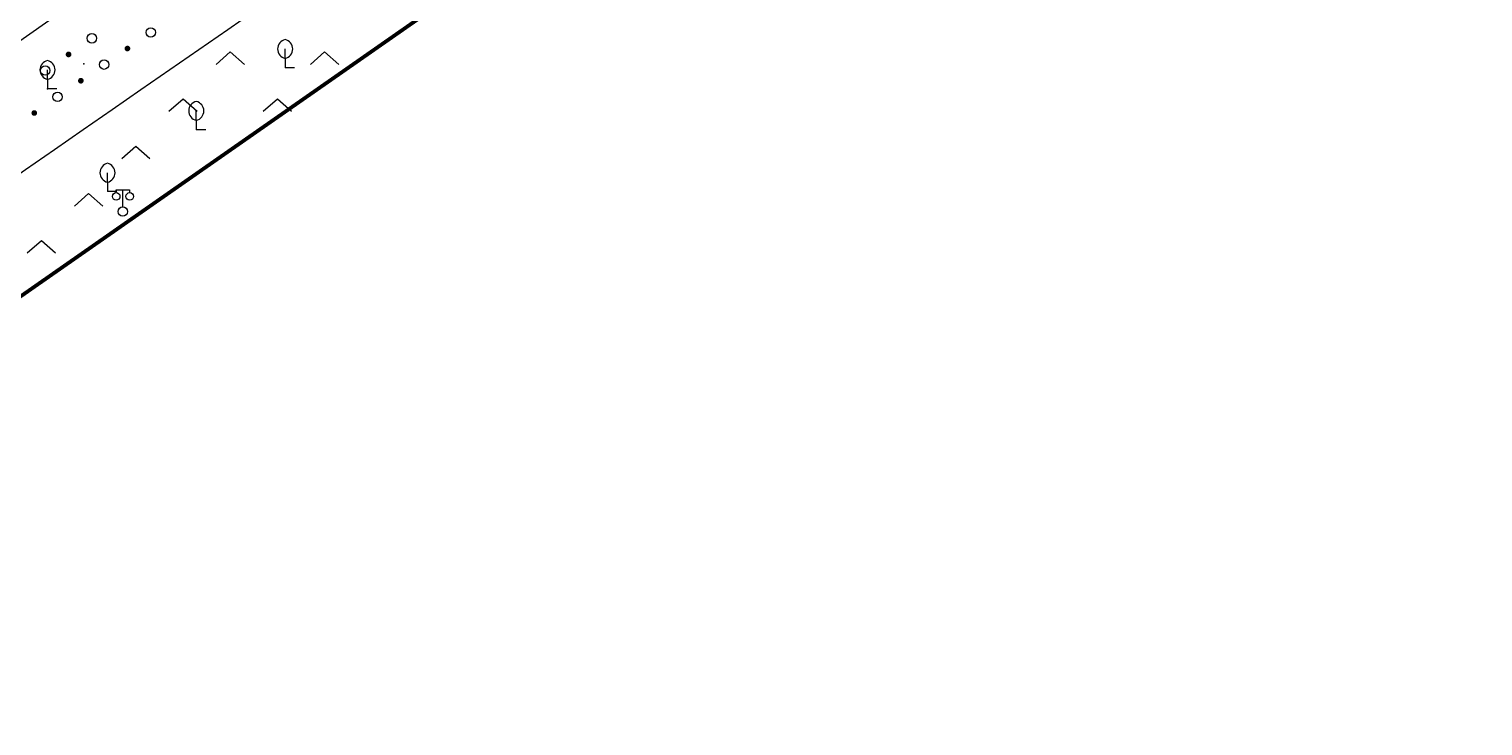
# Model space of a CAD drawing. Extents: x 940 to 2162, y 608 to 1562.
# Drawn here: x 2022.6 to 2099.6, y 857.1 to 894 of the extents above; entities that cross this region are included whole.
import ezdxf

# ---------------------------------------------------------------- set-up
doc = ezdxf.new("R2010")
doc.units = 0
doc.header["$LTSCALE"] = 0.5
doc.header["$PDSIZE"] = 0.2
doc.layers.get('0').update_dxf_attribs({"linetype": 'CONTINUOUS'})
for name, color, linetype in [('DLDW', 11, 'CONTINUOUS'), ('DLSS', 4, 'CONTINUOUS'), ('ZBTZ', 3, 'CONTINUOUS')]:
    doc.layers.add(name, color=color, linetype=linetype)
doc.linetypes.add('1161', pattern='A,0,[149,AAA.SHX,S=0.15,R=0,X=0,Y=0],-1.6', length=1.6)

# ---------------------------------------------------------------- blocks, each defined once
blk = doc.blocks.new('gc253')
at = {"const_width": 0.3}
blk.add_lwpolyline([(-0.15, 0, 1), (0.15, 0, 1)], format="xyb", close=True, dxfattribs=at)
blk = doc.blocks.new('gc170')
at = {"linetype": 'Continuous'}
blk.add_circle((0, 0), 0.5, dxfattribs=at)
blk = doc.blocks.new('gc143')
for p, q in [((0, 1), (0, 2)), ((0, 1), (0, 0)), ((1, 0), (0, 0))]:
    blk.add_line(p, q)
for centre, start, end in [((0.225, 2), 102.68038, 257.31962), ((-0.225, 2), 282.68038, 77.31962)]:
    blk.add_arc(centre, 1.025, start, end)
blk = doc.blocks.new('gc097')
for p, q in [((-0.7, 2), (-0.7, 2.3)), ((-0.7, 2.3), (0.7, 2.3)), ((0, 0.5), (0, 2.3)), ((0.7, 2.3), (0.7, 2))]:
    blk.add_line(p, q)
for centre, radius in [((-0.7, 1.6), 0.4), ((0.73, 1.6), 0.4), ((0, 0), 0.5)]:
    blk.add_circle(centre, radius)
blk = doc.blocks.new('gc211')
for p, q in [((0, 0), (-1.5, -1.32)), ((1.5, -1.32), (0, 0))]:
    blk.add_line(p, q)

msp = doc.modelspace()

# ---------------------------------------------------------------- linework, layer by layer
at = {"linetype": 'Continuous'}
for p in [(2025.515, 892.163), (2023.599, 890.838)]:
    msp.add_point(p, dxfattribs=at)
at = {"layer": 'DLSS', "linetype": 'Continuous', "const_width": 0.2, "flags": 128}
msp.add_lwpolyline([(1872.958, 775.753), (2152.332, 970.645)], dxfattribs=at)
at = {"layer": 'ZBTZ', "linetype": '1161', "flags": 128}
msp.add_lwpolyline([(2121.821, 1026.507), (2151.194, 995.675), (2151.424, 993.355), (2151.527, 990.431), (2151.527, 989.009), (2151.38, 988.341), (2150.996, 986.928), (2150.016, 985.07), (2148.287, 982.5), (2146.192, 980.091), (2145.702, 979.784), (2096.331, 944.91), (2043.545, 908.403), (1945.968, 839.941), (1866.414, 784.936), (1843.996, 770.506), (1793.749, 739.613), (1787.354, 736.359), (1781.603, 733.161), (1764.838, 723.953), (1752.604, 717.55), (1721.548, 702.099), (1717.345, 700.442), (1716.798, 703.248), (1715.254, 709.135), (1713.327, 719.292), (1713.392, 719.887), (1741.417, 727.61), (1760.938, 734.886), (1799.048, 751.941), (1804.235, 754.505), (1825.475, 766.531), (1841.906, 776.797), (1864.563, 793.153), (1992.85, 882.756), (2000.005, 888.797), (2003.78, 892.557), (2012.651, 902.658), (2015.541, 906.339), (2020.91, 915.004), (2025.381, 925.024), (2030.022, 940.676), (2031.48, 947.697), (2032.666, 959.123), (2038.74, 959.046), (2038.789, 969.113), (2032.715, 969.19), (2030.804, 1037.782), (2029.784, 1088.816), (2027.963, 1095.294), (2025.312, 1099.929), (2022.408, 1105.058), (2019.025, 1109.612), (2017.022, 1111.917), (2001.137, 1128.319), (1942.65, 1190.714), (1941.547, 1191.886), (1941.019, 1193.1), (1940.907, 1193.976), (1940.931, 1194.876), (1941.083, 1195.878), (1941.439, 1197.02), (1942.053, 1198.131), (1942.56, 1198.768), (1943.296, 1199.492), (1944.461, 1200.393), (1945.459, 1200.713), (1947.057, 1201.057), (1949.303, 1201.034), (1953.928, 1200.94), (1955.831, 1200.742), (2121.117, 1027.246)], close=True, dxfattribs=at)
at = {"layer": 'ZBTZ', "linetype": 'Continuous', "flags": 128}
msp.add_lwpolyline([(1872.958, 775.753), (2152.332, 970.645), (2149.189, 974.895), (2149.189, 974.895), (2099.773, 939.99, -0.002407), (2052.876, 907.518, -0.000008), (2047.904, 904.11, 0.000043), (2046.94, 903.45, 0.005433), (1949.469, 835.063, -0.007658)], format="xyb", dxfattribs=at)

# ---------------------------------------------------------------- block references
at = {"layer": 'DLDW', "linetype": 'Continuous', "xscale": 0.5, "yscale": 0.5}
msp.add_blockref('gc097', (2027.588, 884.34, 11.776), dxfattribs=at)
at = {"layer": 'ZBTZ', "linetype": 'Continuous', "yscale": 0.5}
for name, p, xscale, rotation in [('gc170', (2029.068, 893.826, 15.844), 0.5, 34.64242945612798), ('gc170', (2025.948, 893.512, 15.844), 0.4999999999999999, 214.6711176911702), ('gc253', (2024.714, 892.658, 15.844), 0.5, 214.6867921124989), ('gc253', (2027.834, 892.973, 15.844), 0.5, 34.65810821327469), ('gc170', (2023.481, 891.805, 15.844), 0.5, 214.7024665338278), ('gc170', (2026.6, 892.12, 15.844), 0.5, 34.67378697042142), ('gc253', (2025.367, 891.266, 15.844), 0.5, 34.68946572756813), ('gc170', (2024.134, 890.412, 15.844), 0.5, 34.70514448471486), ('gc253', (2022.901, 889.558, 15.844), 0.5, 34.72082324186159)]:
    msp.add_blockref(name, p, dxfattribs=dict(at, xscale=xscale, rotation=rotation))
at = {"layer": 'ZBTZ', "linetype": 'Continuous', "xscale": 0.5, "yscale": 0.5}
for name, p in [('gc143', (2036.186, 891.947, 12.276)), ('gc211', (2033.278, 892.792)), ('gc211', (2038.278, 892.792)), ('gc143', (2023.599, 890.838)), ('gc211', (2030.778, 890.292)), ('gc211', (2035.778, 890.292)), ('gc143', (2031.481, 888.67, 12.276)), ('gc211', (2028.278, 887.792)), ('gc143', (2026.775, 885.394, 12.276)), ('gc211', (2025.778, 885.292)), ('gc211', (2023.278, 882.792))]:
    msp.add_blockref(name, p, dxfattribs=at)

doc.saveas('drawing.dxf')
